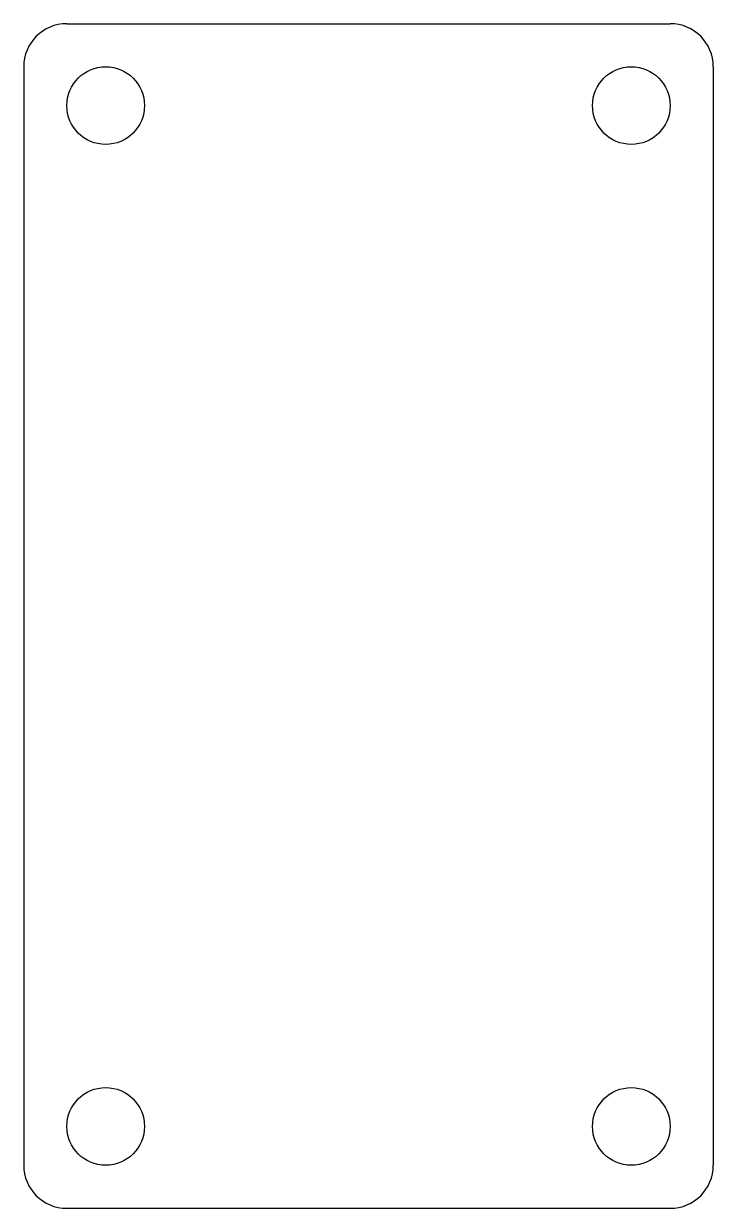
# Model space of a CAD drawing. Extents: x -16 to 16, y -27.5 to 27.5.
import ezdxf

# ---------------------------------------------------------------- set-up
doc = ezdxf.new("R2010")
doc.units = 0
doc.layers.add('MODELSKETCH_VISIBLE', color=7, linetype='CONTINUOUS')

msp = doc.modelspace()

# ---------------------------------------------------------------- linework, layer by layer
at = {"layer": 'MODELSKETCH_VISIBLE'}
for p, q in [((-14, 27.5), (14, 27.5)), ((-16, 25.5), (-16, -25.5)), ((16, 25.5), (16, -25.5)), ((-14, -27.5), (14, -27.5))]:
    msp.add_line(p, q, dxfattribs=at)
for centre in [(-12.197, 23.697), (12.197, 23.697), (-12.197, -23.697), (12.197, -23.697)]:
    msp.add_circle(centre, 1.803, dxfattribs=at)
for centre, start, end in [((14, 25.5), 0, 90), ((-14, 25.5), 90, 180), ((-14, -25.5), 180, 270), ((14, -25.5), 270, 0)]:
    msp.add_arc(centre, 2, start, end, dxfattribs=at)

doc.saveas('drawing.dxf')
